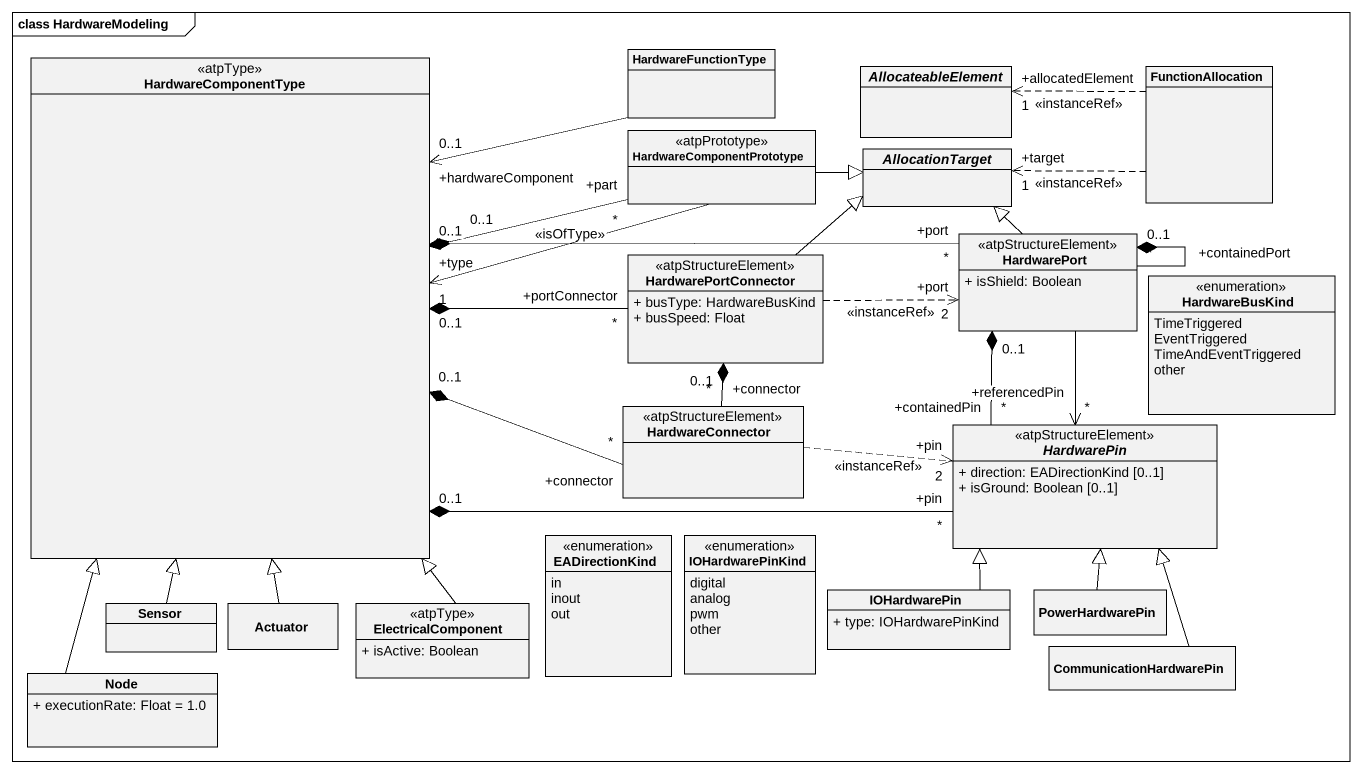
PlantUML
@startuml
mainframe class HardwareModeling
hide circle
hide empty members
skinparam classAttributeIconSize 0
class HardwareComponentType <<atpType>>
class HardwareFunctionType
abstract class AllocateableElement
class FunctionAllocation
class HardwareComponentPrototype <<atpPrototype>>
abstract class AllocationTarget
class HardwarePortConnector <<atpStructureElement>> {
  + busType: HardwareBusKind
  + busSpeed: Float
}
class HardwarePort <<atpStructureElement>> {
  + isShield: Boolean
}
enum HardwareBusKind {
  TimeTriggered
  EventTriggered
  TimeAndEventTriggered
  other
}
class HardwareConnector <<atpStructureElement>>
abstract class HardwarePin <<atpStructureElement>> {
  + direction: EADirectionKind [0..1]
  + isGround: Boolean [0..1]
}
enum EADirectionKind {
  in
  inout
  out
}
enum IOHardwarePinKind {
  digital
  analog
  pwm
  other
}
class Sensor
class Actuator
class ElectricalComponent <<atpType>> {
  + isActive: Boolean
}
class IOHardwarePin {
  + type: IOHardwarePinKind
}
class PowerHardwarePin
class CommunicationHardwarePin
class "Node" as Node_ {
  + executionRate: Float = 1.0
}
HardwareComponentType "0..1" *-right- "+part\n*" HardwareComponentPrototype
HardwareComponentType "0..1" *-right- "+connector\n*" HardwareConnector
HardwareComponentType "0..1" *-right- "+pin\n*" HardwarePin
HardwareFunctionType -left-> "+hardwareComponent\n0..1" HardwareComponentType
FunctionAllocation .left.> "+allocatedElement\n1" AllocateableElement : <<instanceRef>>
FunctionAllocation .left.> "+target\n1" AllocationTarget : <<instanceRef>>
HardwareComponentPrototype -left-> "+type\n1" HardwareComponentType : <<isOfType>>
HardwareComponentPrototype -right-|> AllocationTarget
HardwarePortConnector "+portConnector\n*" -left-* "0..1" HardwareComponentType
HardwarePortConnector -up-|> AllocationTarget
HardwarePortConnector .right.> "+port\n2" HardwarePort : <<instanceRef>>
HardwarePort "+port\n*" -left-* "0..1" HardwareComponentType
HardwarePort -up-|> AllocationTarget
HardwarePort "+containedPort\n*" --* "0..1" HardwarePort
HardwarePort --> "+referencedPin\n*" HardwarePin
HardwareConnector "+connector\n*" -up-* "0..1" HardwarePortConnector
HardwareConnector .right.> "+pin\n2" HardwarePin : <<instanceRef>>
HardwarePin "+containedPin\n*" -up-* "0..1" HardwarePort
Sensor -up-|> HardwareComponentType
Actuator -up-|> HardwareComponentType
ElectricalComponent -up-|> HardwareComponentType
IOHardwarePin -up-|> HardwarePin
PowerHardwarePin -up-|> HardwarePin
CommunicationHardwarePin -up-|> HardwarePin
Node_ -up-|> HardwareComponentType
@enduml
